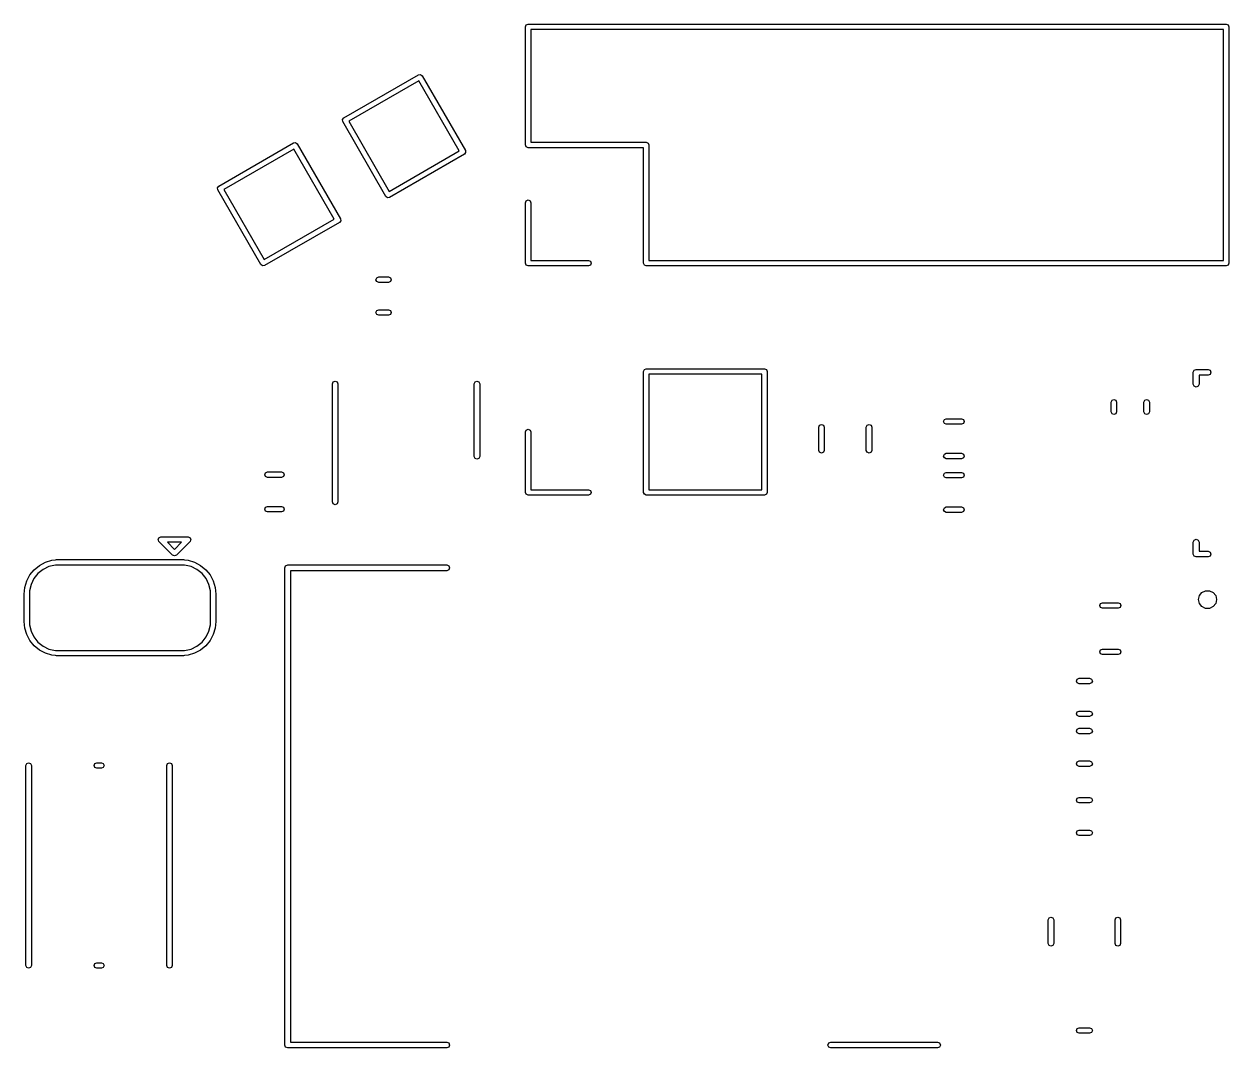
# Model space of a CAD drawing. Extents: x 131.4 to 171.3, y -117.7 to -82.5.
# Drawn here: x 131.39 to 157.9, y -105.06 to -82.54 of the extents above; entities that cross this region are included whole.
import ezdxf

# ---------------------------------------------------------------- set-up
doc = ezdxf.new("R2010")
doc.units = 0
doc.layers.add('BLACK', color=7, linetype='CONTINUOUS')

msp = doc.modelspace()

# ---------------------------------------------------------------- linework, layer by layer
at = {"layer": 'BLACK', "linetype": 'CONTINUOUS'}
for p, q in [((142.42, -82.5956), (142.438, -82.5532)), ((142.42, -85.1956), (142.42, -82.5956)), ((142.438, -82.5532), (142.48, -82.5356)), ((142.48, -82.5356), (157.84, -82.5356)), ((142.54, -82.6556), (142.54, -85.1356)), ((157.78, -82.6556), (142.54, -82.6556)), ((157.78, -87.7356), (157.78, -82.6556)), ((157.84, -82.5356), (157.882, -82.5532)), ((157.882, -82.5532), (157.9, -82.5956)), ((157.9, -82.5956), (157.9, -87.7956)), ((138.422, -84.6003), (140.068, -83.6503)), ((140.068, -83.6503), (140.113, -83.6443)), ((140.113, -83.6443), (140.15, -83.6723)), ((140.15, -83.6723), (141.1, -85.3177)), ((140.076, -83.7842), (138.534, -84.6742)), ((140.966, -85.3258), (140.076, -83.7842)), ((138.394, -84.6367), (138.422, -84.6003)), ((138.4, -84.6823), (138.394, -84.6367)), ((139.35, -86.3277), (138.4, -84.6823)), ((138.534, -84.6742), (139.424, -86.2158)), ((135.672, -86.1003), (137.318, -85.1503)), ((137.326, -85.2842), (135.784, -86.1742)), ((137.318, -85.1503), (137.363, -85.1443)), ((138.216, -86.8258), (137.326, -85.2842)), ((137.363, -85.1443), (137.4, -85.1723)), ((137.4, -85.1723), (138.35, -86.8177)), ((139.424, -86.2158), (140.966, -85.3258)), ((141.1, -85.3177), (141.106, -85.3633)), ((142.438, -85.238), (142.42, -85.1956)), ((142.42, -85.1956), (142.42, -85.1956)), ((142.48, -85.2556), (142.438, -85.238)), ((145.02, -85.2556), (142.48, -85.2556)), ((142.54, -85.1356), (145.08, -85.1356)), ((145.02, -87.7956), (145.02, -85.2556)), ((145.08, -85.1356), (145.122, -85.1532)), ((145.122, -85.1532), (145.14, -85.1956)), ((145.14, -85.1956), (145.14, -87.7356)), ((141.078, -85.3997), (139.432, -86.3497)), ((141.106, -85.3633), (141.078, -85.3997)), ((141.078, -85.3997), (141.078, -85.3997)), ((135.644, -86.1367), (135.672, -86.1003)), ((135.65, -86.1823), (135.644, -86.1367)), ((136.6, -87.8277), (135.65, -86.1823)), ((135.784, -86.1742), (136.674, -87.7158)), ((139.387, -86.3557), (139.35, -86.3277)), ((139.35, -86.3277), (139.35, -86.3277)), ((139.432, -86.3497), (139.387, -86.3557)), ((142.438, -86.4232), (142.48, -86.4056)), ((142.48, -86.4056), (142.522, -86.4232)), ((142.42, -86.4656), (142.438, -86.4232)), ((142.42, -87.7956), (142.42, -86.4656)), ((142.522, -86.4232), (142.54, -86.4656)), ((142.54, -86.4656), (142.54, -87.7356)), ((136.674, -87.7158), (138.216, -86.8258)), ((138.328, -86.8997), (136.682, -87.8497)), ((138.356, -86.8633), (138.328, -86.8997)), ((138.328, -86.8997), (138.328, -86.8997)), ((138.35, -86.8177), (138.356, -86.8633)), ((142.54, -87.7356), (143.81, -87.7356)), ((143.81, -87.7356), (143.852, -87.7532)), ((145.14, -87.7356), (157.78, -87.7356)), ((136.637, -87.8557), (136.6, -87.8277)), ((136.6, -87.8277), (136.6, -87.8277)), ((136.682, -87.8497), (136.637, -87.8557)), ((142.438, -87.838), (142.42, -87.7956)), ((142.48, -87.8556), (142.438, -87.838)), ((143.81, -87.8556), (142.48, -87.8556)), ((143.852, -87.838), (143.81, -87.8556)), ((143.852, -87.7532), (143.87, -87.7956)), ((143.87, -87.7956), (143.852, -87.838)), ((145.038, -87.838), (145.02, -87.7956)), ((145.02, -87.7956), (145.02, -87.7956)), ((145.08, -87.8556), (145.038, -87.838)), ((157.84, -87.8556), (145.08, -87.8556)), ((157.882, -87.838), (157.84, -87.8556)), ((157.9, -87.7956), (157.882, -87.838)), ((139.132, -88.16), (139.15, -88.1176)), ((139.15, -88.2024), (139.132, -88.16)), ((139.15, -88.1176), (139.192, -88.1)), ((139.192, -88.22), (139.15, -88.2024)), ((139.192, -88.1), (139.408, -88.1)), ((139.408, -88.22), (139.192, -88.22)), ((139.408, -88.1), (139.45, -88.1176)), ((139.45, -88.2024), (139.408, -88.22)), ((139.45, -88.1176), (139.468, -88.16)), ((139.468, -88.16), (139.45, -88.2024)), ((139.132, -88.88), (139.15, -88.8376)), ((139.15, -88.9224), (139.132, -88.88)), ((139.15, -88.8376), (139.192, -88.82)), ((139.192, -88.94), (139.15, -88.9224)), ((139.192, -88.82), (139.408, -88.82)), ((139.408, -88.94), (139.192, -88.94)), ((139.408, -88.82), (139.45, -88.8376)), ((139.45, -88.9224), (139.408, -88.94)), ((139.45, -88.8376), (139.468, -88.88)), ((139.468, -88.88), (139.45, -88.9224)), ((145.038, -90.1376), (145.08, -90.12)), ((145.08, -90.12), (147.68, -90.12)), ((147.68, -90.12), (147.722, -90.1376)), ((157.135, -90.1526), (157.18, -90.134)), ((157.18, -90.134), (157.441, -90.134)), ((157.441, -90.134), (157.486, -90.1526)), ((138.193, -90.4076), (138.235, -90.39)), ((138.235, -90.39), (138.277, -90.4076)), ((141.313, -90.4076), (141.355, -90.39)), ((141.355, -90.39), (141.397, -90.4076)), ((145.02, -90.18), (145.038, -90.1376)), ((145.02, -92.84), (145.02, -90.18)), ((145.14, -90.24), (145.14, -92.78)), ((147.62, -90.24), (145.14, -90.24)), ((147.62, -92.78), (147.62, -90.24)), ((147.722, -90.1376), (147.74, -90.18)), ((147.74, -90.18), (147.74, -92.84)), ((157.117, -90.1975), (157.135, -90.1526)), ((157.117, -90.459), (157.117, -90.1975)), ((157.441, -90.261), (157.243, -90.261)), ((157.243, -90.261), (157.243, -90.459)), ((157.486, -90.2424), (157.441, -90.261)), ((157.486, -90.1526), (157.505, -90.1975)), ((157.505, -90.1975), (157.486, -90.2424)), ((138.175, -90.45), (138.193, -90.4076)), ((138.175, -91.25), (138.175, -90.45)), ((138.277, -90.4076), (138.295, -90.45)), ((138.295, -90.45), (138.295, -91.25)), ((141.295, -90.45), (141.313, -90.4076)), ((141.295, -91.25), (141.295, -90.45)), ((141.397, -90.4076), (141.415, -90.45)), ((141.415, -90.45), (141.415, -91.25)), ((157.135, -90.5039), (157.117, -90.459)), ((157.18, -90.5225), (157.135, -90.5039)), ((157.225, -90.5039), (157.18, -90.5225)), ((157.243, -90.459), (157.225, -90.5039)), ((155.31, -90.8522), (155.328, -90.8097)), ((155.31, -91.0678), (155.31, -90.8522)), ((155.328, -90.8097), (155.37, -90.7922)), ((155.37, -90.7922), (155.412, -90.8097)), ((155.412, -90.8097), (155.43, -90.8522)), ((155.43, -90.8522), (155.43, -91.0678)), ((156.03, -90.8522), (156.048, -90.8097)), ((156.03, -91.0678), (156.03, -90.8522)), ((156.048, -90.8097), (156.09, -90.7922)), ((156.09, -90.7922), (156.132, -90.8097)), ((156.132, -90.8097), (156.15, -90.8522)), ((156.15, -90.8522), (156.15, -91.0678)), ((155.328, -91.1103), (155.31, -91.0678)), ((155.37, -91.1278), (155.328, -91.1103)), ((155.412, -91.1103), (155.37, -91.1278)), ((155.43, -91.0678), (155.412, -91.1103)), ((156.048, -91.1103), (156.03, -91.0678)), ((156.09, -91.1278), (156.048, -91.1103)), ((156.132, -91.1103), (156.09, -91.1278)), ((156.15, -91.0678), (156.132, -91.1103)), ((138.175, -93.05), (138.175, -91.25)), ((138.295, -91.25), (138.295, -93.05)), ((141.295, -92.05), (141.295, -91.25)), ((141.415, -91.25), (141.415, -92.05)), ((142.438, -91.4676), (142.48, -91.45)), ((142.48, -91.45), (142.522, -91.4676)), ((148.877, -91.4053), (148.895, -91.3628)), ((148.877, -91.9147), (148.877, -91.4053)), ((148.895, -91.3628), (148.938, -91.3453)), ((148.938, -91.3453), (148.98, -91.3628)), ((148.98, -91.3628), (148.998, -91.4053)), ((148.998, -91.4053), (148.998, -91.9147)), ((149.922, -91.4053), (149.94, -91.3628)), ((149.922, -91.9147), (149.922, -91.4053)), ((149.94, -91.3628), (149.982, -91.3453)), ((149.982, -91.3453), (150.025, -91.3628)), ((150.025, -91.3628), (150.042, -91.4053)), ((150.042, -91.4053), (150.042, -91.9147)), ((151.622, -91.28), (151.64, -91.2376)), ((151.64, -91.3224), (151.622, -91.28)), ((151.64, -91.2376), (151.682, -91.22)), ((151.682, -91.34), (151.64, -91.3224)), ((151.682, -91.22), (152.018, -91.22)), ((152.018, -91.34), (151.682, -91.34)), ((152.018, -91.22), (152.06, -91.2376)), ((152.06, -91.3224), (152.018, -91.34)), ((152.06, -91.2376), (152.078, -91.28)), ((152.078, -91.28), (152.06, -91.3224)), ((142.42, -91.51), (142.438, -91.4676)), ((142.42, -92.84), (142.42, -91.51)), ((142.522, -91.4676), (142.54, -91.51)), ((142.54, -91.51), (142.54, -92.78)), ((148.895, -91.9571), (148.877, -91.9147)), ((148.938, -91.9747), (148.895, -91.9571)), ((148.98, -91.9571), (148.938, -91.9747)), ((148.998, -91.9147), (148.98, -91.9571)), ((149.94, -91.9571), (149.922, -91.9147)), ((149.982, -91.9747), (149.94, -91.9571)), ((150.025, -91.9571), (149.982, -91.9747)), ((150.042, -91.9147), (150.025, -91.9571)), ((151.64, -91.9976), (151.682, -91.98)), ((151.682, -91.98), (152.018, -91.98)), ((152.018, -91.98), (152.06, -91.9976)), ((141.313, -92.0924), (141.295, -92.05)), ((141.355, -92.11), (141.313, -92.0924)), ((141.397, -92.0924), (141.355, -92.11)), ((141.415, -92.05), (141.397, -92.0924)), ((151.622, -92.04), (151.64, -91.9976)), ((151.64, -92.0824), (151.622, -92.04)), ((151.682, -92.1), (151.64, -92.0824)), ((152.018, -92.1), (151.682, -92.1)), ((152.06, -92.0824), (152.018, -92.1)), ((152.06, -91.9976), (152.078, -92.04)), ((152.078, -92.04), (152.06, -92.0824)), ((136.686, -92.45), (136.704, -92.4076)), ((136.704, -92.4924), (136.686, -92.45)), ((136.704, -92.4076), (136.746, -92.39)), ((136.746, -92.51), (136.704, -92.4924)), ((136.746, -92.39), (137.054, -92.39)), ((137.054, -92.51), (136.746, -92.51)), ((137.054, -92.39), (137.096, -92.4076)), ((137.096, -92.4924), (137.054, -92.51)), ((137.096, -92.4076), (137.114, -92.45)), ((137.114, -92.45), (137.096, -92.4924)), ((151.622, -92.46), (151.64, -92.4176)), ((151.64, -92.5024), (151.622, -92.46)), ((151.64, -92.4176), (151.682, -92.4)), ((151.682, -92.52), (151.64, -92.5024)), ((151.682, -92.4), (152.018, -92.4)), ((152.018, -92.4), (152.06, -92.4176)), ((152.06, -92.5024), (152.018, -92.52)), ((152.06, -92.4176), (152.078, -92.46)), ((152.078, -92.46), (152.06, -92.5024)), ((142.54, -92.78), (143.81, -92.78)), ((143.81, -92.78), (143.852, -92.7976)), ((145.14, -92.78), (147.62, -92.78)), ((152.018, -92.52), (151.682, -92.52)), ((138.193, -93.0924), (138.175, -93.05)), ((138.295, -93.05), (138.277, -93.0924)), ((142.438, -92.8824), (142.42, -92.84)), ((142.48, -92.9), (142.438, -92.8824)), ((143.81, -92.9), (142.48, -92.9)), ((143.852, -92.8824), (143.81, -92.9)), ((143.852, -92.7976), (143.87, -92.84)), ((143.87, -92.84), (143.852, -92.8824)), ((145.038, -92.8824), (145.02, -92.84)), ((145.02, -92.84), (145.02, -92.84)), ((145.08, -92.9), (145.038, -92.8824)), ((147.68, -92.9), (145.08, -92.9)), ((147.722, -92.8824), (147.68, -92.9)), ((147.74, -92.84), (147.722, -92.8824)), ((136.686, -93.21), (136.704, -93.1676)), ((136.704, -93.2524), (136.686, -93.21)), ((136.704, -93.1676), (136.746, -93.15)), ((136.746, -93.27), (136.704, -93.2524)), ((136.746, -93.15), (137.054, -93.15)), ((137.054, -93.27), (136.746, -93.27)), ((137.054, -93.15), (137.096, -93.1676)), ((137.096, -93.2524), (137.054, -93.27)), ((137.096, -93.1676), (137.114, -93.21)), ((137.114, -93.21), (137.096, -93.2524)), ((138.235, -93.11), (138.193, -93.0924)), ((138.277, -93.0924), (138.235, -93.11)), ((151.622, -93.22), (151.64, -93.1776)), ((151.64, -93.2624), (151.622, -93.22)), ((151.64, -93.1776), (151.682, -93.16)), ((151.682, -93.28), (151.64, -93.2624)), ((151.682, -93.16), (152.018, -93.16)), ((152.018, -93.28), (151.682, -93.28)), ((152.018, -93.16), (152.06, -93.1776)), ((152.06, -93.2624), (152.018, -93.28)), ((152.06, -93.1776), (152.078, -93.22)), ((152.078, -93.22), (152.06, -93.2624)), ((134.34, -93.8786), (134.358, -93.8362)), ((134.358, -93.8362), (134.4, -93.8186)), ((134.4, -93.8186), (135, -93.8186)), ((135, -93.8186), (135.042, -93.8362)), ((135.042, -93.8362), (135.06, -93.8786)), ((134.345, -93.8911), (134.34, -93.8786)), ((134.358, -93.921), (134.345, -93.8911)), ((134.658, -94.221), (134.358, -93.921)), ((134.545, -93.9386), (134.7, -94.0938)), ((134.855, -93.9386), (134.545, -93.9386)), ((134.7, -94.0938), (134.855, -93.9386)), ((135.042, -93.921), (134.742, -94.221)), ((135.055, -93.8911), (135.042, -93.921)), ((135.06, -93.8786), (135.055, -93.8911)), ((157.117, -93.936), (157.135, -93.8911)), ((157.117, -94.1975), (157.117, -93.936)), ((157.135, -93.8911), (157.18, -93.8725)), ((157.18, -93.8725), (157.225, -93.8911)), ((157.225, -93.8911), (157.243, -93.936)), ((157.243, -93.936), (157.243, -94.134)), ((131.859, -94.3765), (132.002, -94.3332)), ((132.002, -94.3332), (132.084, -94.3251)), ((132.084, -94.3251), (132.1, -94.3186)), ((132.1, -94.3186), (132.15, -94.3186)), ((132.15, -94.3186), (134.9, -94.3186)), ((132.15, -94.3186), (132.15, -94.3186)), ((132.15, -94.3186), (132.15, -94.3186)), ((134.7, -94.2386), (134.658, -94.221)), ((134.742, -94.221), (134.7, -94.2386)), ((134.9, -94.3186), (134.916, -94.3251)), ((134.916, -94.3251), (134.998, -94.3332)), ((134.998, -94.3332), (135.141, -94.3765)), ((157.135, -94.2424), (157.117, -94.1975)), ((157.18, -94.261), (157.135, -94.2424)), ((157.441, -94.261), (157.18, -94.261)), ((157.243, -94.134), (157.441, -94.134)), ((157.441, -94.134), (157.486, -94.1526)), ((157.486, -94.2424), (157.441, -94.261)), ((157.486, -94.1526), (157.505, -94.1975)), ((157.505, -94.1975), (157.486, -94.2424)), ((131.518, -94.6564), (131.613, -94.5412)), ((131.695, -94.6232), (131.605, -94.736)), ((131.613, -94.5412), (131.728, -94.4467)), ((131.807, -94.5333), (131.695, -94.6232)), ((131.728, -94.4467), (131.859, -94.3765)), ((131.937, -94.4707), (131.807, -94.5333)), ((132.078, -94.4386), (131.937, -94.4707)), ((132.1, -94.4386), (132.078, -94.4386)), ((132.15, -94.4386), (132.1, -94.4386)), ((132.1, -94.4386), (132.1, -94.4386)), ((134.85, -94.4386), (132.15, -94.4386)), ((134.922, -94.4386), (134.85, -94.4386)), ((135.063, -94.4707), (134.922, -94.4386)), ((135.193, -94.5333), (135.063, -94.4707)), ((135.141, -94.3765), (135.272, -94.4467)), ((135.305, -94.6232), (135.193, -94.5333)), ((135.272, -94.4467), (135.387, -94.5412)), ((135.395, -94.736), (135.305, -94.6232)), ((135.387, -94.5412), (135.482, -94.6564)), ((137.126, -94.5), (137.145, -94.4551)), ((137.126, -105), (137.126, -94.5)), ((137.145, -94.4551), (137.19, -94.4365)), ((137.19, -94.4365), (140.69, -94.4365)), ((140.69, -94.5635), (137.253, -94.5635)), ((137.253, -94.5635), (137.253, -104.936)), ((140.69, -94.4365), (140.735, -94.4551)), ((140.735, -94.5449), (140.69, -94.5635)), ((140.735, -94.4551), (140.753, -94.5)), ((140.753, -94.5), (140.735, -94.5449)), ((131.405, -94.9304), (131.448, -94.7878)), ((131.448, -94.7878), (131.518, -94.6564)), ((131.542, -94.8659), (131.51, -95.0065)), ((131.605, -94.736), (131.542, -94.8659)), ((135.458, -94.8659), (135.395, -94.736)), ((135.49, -95.0065), (135.458, -94.8659)), ((135.482, -94.6564), (135.552, -94.7878)), ((135.552, -94.7878), (135.595, -94.9304)), ((131.39, -95.0786), (131.405, -94.9304)), ((131.39, -95.6786), (131.39, -95.0786)), ((131.39, -95.0786), (131.39, -95.0786)), ((131.51, -95.0065), (131.51, -95.0786)), ((131.51, -95.0786), (131.51, -95.0786)), ((131.51, -95.0786), (131.51, -95.0786)), ((131.51, -95.0786), (131.51, -95.6786)), ((135.49, -95.0786), (135.49, -95.0065)), ((135.49, -95.6786), (135.49, -95.0786)), ((135.49, -95.0786), (135.49, -95.0786)), ((135.49, -95.0786), (135.49, -95.0786)), ((135.49, -95.0786), (135.49, -95.0786)), ((135.595, -94.9304), (135.61, -95.0786)), ((135.61, -95.0786), (135.61, -95.0786)), ((135.61, -95.0786), (135.61, -95.6786)), ((157.23, -95.1975), (157.25, -95.1107)), ((157.25, -95.1107), (157.305, -95.0411)), ((157.305, -95.0411), (157.385, -95.0025)), ((157.385, -95.0025), (157.475, -95.0025)), ((157.475, -95.0025), (157.555, -95.0411)), ((157.555, -95.0411), (157.61, -95.1107)), ((157.61, -95.1107), (157.63, -95.1975)), ((155.059, -95.33), (155.076, -95.2876)), ((155.076, -95.3724), (155.059, -95.33)), ((155.076, -95.2876), (155.119, -95.27)), ((155.119, -95.39), (155.076, -95.3724)), ((155.119, -95.27), (155.461, -95.27)), ((155.461, -95.39), (155.119, -95.39)), ((155.461, -95.27), (155.504, -95.2876)), ((155.504, -95.3724), (155.461, -95.39)), ((155.504, -95.2876), (155.521, -95.33)), ((155.521, -95.33), (155.504, -95.3724)), ((157.25, -95.2843), (157.23, -95.1975)), ((157.305, -95.3539), (157.25, -95.2843)), ((157.385, -95.3925), (157.305, -95.3539)), ((157.475, -95.3925), (157.385, -95.3925)), ((157.555, -95.3539), (157.475, -95.3925)), ((157.61, -95.2843), (157.555, -95.3539)), ((157.63, -95.1975), (157.61, -95.2843)), ((131.405, -95.8269), (131.39, -95.6786)), ((131.39, -95.6786), (131.39, -95.6786)), ((131.39, -95.6786), (131.39, -95.6786)), ((131.51, -95.6786), (131.51, -95.6787)), ((131.51, -95.6787), (131.51, -95.7507)), ((135.49, -95.7507), (135.49, -95.6786)), ((135.49, -95.6786), (135.49, -95.6786)), ((135.61, -95.6786), (135.595, -95.8269)), ((135.61, -95.6786), (135.61, -95.6786)), ((135.61, -95.6786), (135.61, -95.6786)), ((131.448, -95.9695), (131.405, -95.8269)), ((131.51, -95.7507), (131.542, -95.8913)), ((131.542, -95.8913), (131.605, -96.0213)), ((135.395, -96.0213), (135.458, -95.8913)), ((135.458, -95.8913), (135.49, -95.7507)), ((135.595, -95.8269), (135.552, -95.9695)), ((131.518, -96.1009), (131.448, -95.9695)), ((131.613, -96.216), (131.518, -96.1009)), ((131.605, -96.0213), (131.695, -96.134)), ((131.728, -96.3105), (131.613, -96.216)), ((131.695, -96.134), (131.807, -96.224)), ((131.807, -96.224), (131.937, -96.2865)), ((135.063, -96.2865), (135.193, -96.2239)), ((135.193, -96.2239), (135.305, -96.134)), ((135.387, -96.216), (135.272, -96.3105)), ((135.305, -96.134), (135.395, -96.0213)), ((135.482, -96.1008), (135.387, -96.216)), ((135.552, -95.9695), (135.482, -96.1008)), ((131.859, -96.3808), (131.728, -96.3105)), ((132.002, -96.424), (131.859, -96.3808)), ((131.937, -96.2865), (132.078, -96.3186)), ((132.084, -96.4322), (132.002, -96.424)), ((132.078, -96.3186), (132.1, -96.3186)), ((132.1, -96.4386), (132.084, -96.4322)), ((132.1, -96.3186), (134.85, -96.3186)), ((132.15, -96.4386), (132.1, -96.4386)), ((134.85, -96.4386), (132.15, -96.4386)), ((134.85, -96.3186), (134.85, -96.3186)), ((134.85, -96.3186), (134.922, -96.3186)), ((134.9, -96.4386), (134.85, -96.4386)), ((134.916, -96.4321), (134.9, -96.4386)), ((134.998, -96.424), (134.916, -96.4321)), ((134.922, -96.3186), (135.063, -96.2865)), ((135.141, -96.3808), (134.998, -96.424)), ((135.272, -96.3105), (135.141, -96.3808)), ((155.059, -96.35), (155.076, -96.3076)), ((155.076, -96.3924), (155.059, -96.35)), ((155.076, -96.3076), (155.119, -96.29)), ((155.119, -96.41), (155.076, -96.3924)), ((155.119, -96.29), (155.461, -96.29)), ((155.461, -96.41), (155.119, -96.41)), ((155.461, -96.29), (155.504, -96.3076)), ((155.504, -96.3924), (155.461, -96.41)), ((155.504, -96.3076), (155.521, -96.35)), ((155.521, -96.35), (155.504, -96.3924)), ((154.544, -96.99), (154.562, -96.9476)), ((154.562, -97.0324), (154.544, -96.99)), ((154.562, -96.9476), (154.604, -96.93)), ((154.604, -96.93), (154.836, -96.93)), ((154.836, -96.93), (154.878, -96.9476)), ((154.878, -96.9476), (154.896, -96.99)), ((154.896, -96.99), (154.878, -97.0324)), ((154.604, -97.05), (154.562, -97.0324)), ((154.836, -97.05), (154.604, -97.05)), ((154.878, -97.0324), (154.836, -97.05)), ((154.544, -97.71), (154.562, -97.6676)), ((154.562, -97.7524), (154.544, -97.71)), ((154.562, -97.6676), (154.604, -97.65)), ((154.604, -97.77), (154.562, -97.7524)), ((154.604, -97.65), (154.836, -97.65)), ((154.836, -97.77), (154.604, -97.77)), ((154.836, -97.65), (154.878, -97.6676)), ((154.878, -97.7524), (154.836, -97.77)), ((154.878, -97.6676), (154.896, -97.71)), ((154.896, -97.71), (154.878, -97.7524)), ((154.544, -98.09), (154.562, -98.0476)), ((154.562, -98.0476), (154.604, -98.03)), ((154.604, -98.03), (154.836, -98.03)), ((154.836, -98.03), (154.878, -98.0476)), ((154.878, -98.0476), (154.896, -98.09)), ((154.562, -98.1324), (154.544, -98.09)), ((154.604, -98.15), (154.562, -98.1324)), ((154.836, -98.15), (154.604, -98.15)), ((154.878, -98.1324), (154.836, -98.15)), ((154.896, -98.09), (154.878, -98.1324)), ((131.43, -98.8486), (131.448, -98.8062)), ((131.43, -103.249), (131.43, -98.8486)), ((131.448, -98.8062), (131.49, -98.7886)), ((131.49, -98.7886), (131.532, -98.8062)), ((131.532, -98.8062), (131.55, -98.8486)), ((131.55, -98.8486), (131.55, -103.249)), ((132.93, -98.8486), (132.948, -98.8062)), ((132.948, -98.891), (132.93, -98.8486)), ((132.948, -98.8062), (132.99, -98.7886)), ((132.99, -98.7886), (133.09, -98.7886)), ((133.09, -98.7886), (133.132, -98.8062)), ((133.132, -98.8062), (133.15, -98.8486)), ((133.15, -98.8486), (133.132, -98.891)), ((134.53, -98.8486), (134.548, -98.8062)), ((134.53, -103.249), (134.53, -98.8486)), ((134.548, -98.8062), (134.59, -98.7886)), ((134.59, -98.7886), (134.632, -98.8062)), ((134.632, -98.8062), (134.65, -98.8486)), ((134.65, -98.8486), (134.65, -103.249)), ((154.544, -98.81), (154.562, -98.7676)), ((154.562, -98.8524), (154.544, -98.81)), ((154.562, -98.7676), (154.604, -98.75)), ((154.604, -98.87), (154.562, -98.8524)), ((154.604, -98.75), (154.836, -98.75)), ((154.836, -98.87), (154.604, -98.87)), ((154.836, -98.75), (154.878, -98.7676)), ((154.878, -98.8524), (154.836, -98.87)), ((154.878, -98.7676), (154.896, -98.81)), ((154.896, -98.81), (154.878, -98.8524)), ((132.99, -98.9086), (132.948, -98.891)), ((133.09, -98.9086), (132.99, -98.9086)), ((133.132, -98.891), (133.09, -98.9086)), ((154.544, -99.61), (154.562, -99.5676)), ((154.562, -99.6524), (154.544, -99.61)), ((154.562, -99.5676), (154.604, -99.55)), ((154.604, -99.67), (154.562, -99.6524)), ((154.604, -99.55), (154.836, -99.55)), ((154.836, -99.67), (154.604, -99.67)), ((154.836, -99.55), (154.878, -99.5676)), ((154.878, -99.6524), (154.836, -99.67)), ((154.878, -99.5676), (154.896, -99.61)), ((154.896, -99.61), (154.878, -99.6524)), ((154.544, -100.33), (154.562, -100.288)), ((154.562, -100.372), (154.544, -100.33)), ((154.562, -100.288), (154.604, -100.27)), ((154.604, -100.39), (154.562, -100.372)), ((154.604, -100.27), (154.836, -100.27)), ((154.836, -100.39), (154.604, -100.39)), ((154.836, -100.27), (154.878, -100.288)), ((154.878, -100.372), (154.836, -100.39)), ((154.878, -100.288), (154.896, -100.33)), ((154.896, -100.33), (154.878, -100.372)), ((153.925, -102.244), (153.943, -102.201)), ((153.925, -102.766), (153.925, -102.244)), ((153.943, -102.201), (153.985, -102.184)), ((153.985, -102.184), (154.027, -102.201)), ((154.027, -102.201), (154.045, -102.244)), ((154.045, -102.244), (154.045, -102.766)), ((155.395, -102.244), (155.413, -102.201)), ((155.395, -102.766), (155.395, -102.244)), ((155.413, -102.201), (155.455, -102.184)), ((155.455, -102.184), (155.497, -102.201)), ((155.497, -102.201), (155.515, -102.244)), ((155.515, -102.244), (155.515, -102.766)), ((153.943, -102.809), (153.925, -102.766)), ((153.985, -102.826), (153.943, -102.809)), ((154.027, -102.809), (153.985, -102.826)), ((154.045, -102.766), (154.027, -102.809)), ((155.413, -102.809), (155.395, -102.766)), ((155.455, -102.826), (155.413, -102.809)), ((155.497, -102.809), (155.455, -102.826)), ((155.515, -102.766), (155.497, -102.809)), ((131.448, -103.291), (131.43, -103.249)), ((131.49, -103.309), (131.448, -103.291)), ((131.532, -103.291), (131.49, -103.309)), ((131.55, -103.249), (131.532, -103.291)), ((132.93, -103.249), (132.948, -103.206)), ((132.948, -103.291), (132.93, -103.249)), ((132.948, -103.206), (132.99, -103.189)), ((132.99, -103.309), (132.948, -103.291)), ((132.99, -103.189), (133.09, -103.189)), ((133.09, -103.309), (132.99, -103.309)), ((133.09, -103.189), (133.132, -103.206)), ((133.132, -103.291), (133.09, -103.309)), ((133.132, -103.206), (133.15, -103.249)), ((133.15, -103.249), (133.132, -103.291)), ((134.548, -103.291), (134.53, -103.249)), ((134.59, -103.309), (134.548, -103.291)), ((134.632, -103.291), (134.59, -103.309)), ((134.65, -103.249), (134.632, -103.291)), ((154.544, -104.68), (154.562, -104.638)), ((154.562, -104.722), (154.544, -104.68)), ((154.562, -104.638), (154.604, -104.62)), ((154.604, -104.62), (154.836, -104.62)), ((154.836, -104.62), (154.878, -104.638)), ((154.878, -104.638), (154.896, -104.68)), ((154.896, -104.68), (154.878, -104.722)), ((137.253, -104.936), (140.69, -104.936)), ((140.69, -104.936), (140.735, -104.955)), ((140.735, -104.955), (140.753, -105)), ((149.076, -105), (149.095, -104.955)), ((149.095, -104.955), (149.14, -104.936)), ((149.14, -104.936), (151.49, -104.936)), ((151.49, -104.936), (151.535, -104.955)), ((151.535, -104.955), (151.553, -105)), ((154.604, -104.74), (154.562, -104.722)), ((154.836, -104.74), (154.604, -104.74)), ((154.878, -104.722), (154.836, -104.74)), ((137.145, -105.045), (137.126, -105)), ((137.19, -105.063), (137.145, -105.045)), ((140.69, -105.063), (137.19, -105.063)), ((140.735, -105.045), (140.69, -105.063)), ((140.753, -105), (140.735, -105.045)), ((149.095, -105.045), (149.076, -105)), ((149.14, -105.063), (149.095, -105.045)), ((151.49, -105.063), (149.14, -105.063)), ((151.535, -105.045), (151.49, -105.063)), ((151.553, -105), (151.535, -105.045))]:
    msp.add_line(p, q, dxfattribs=at)

doc.saveas('drawing.dxf')
